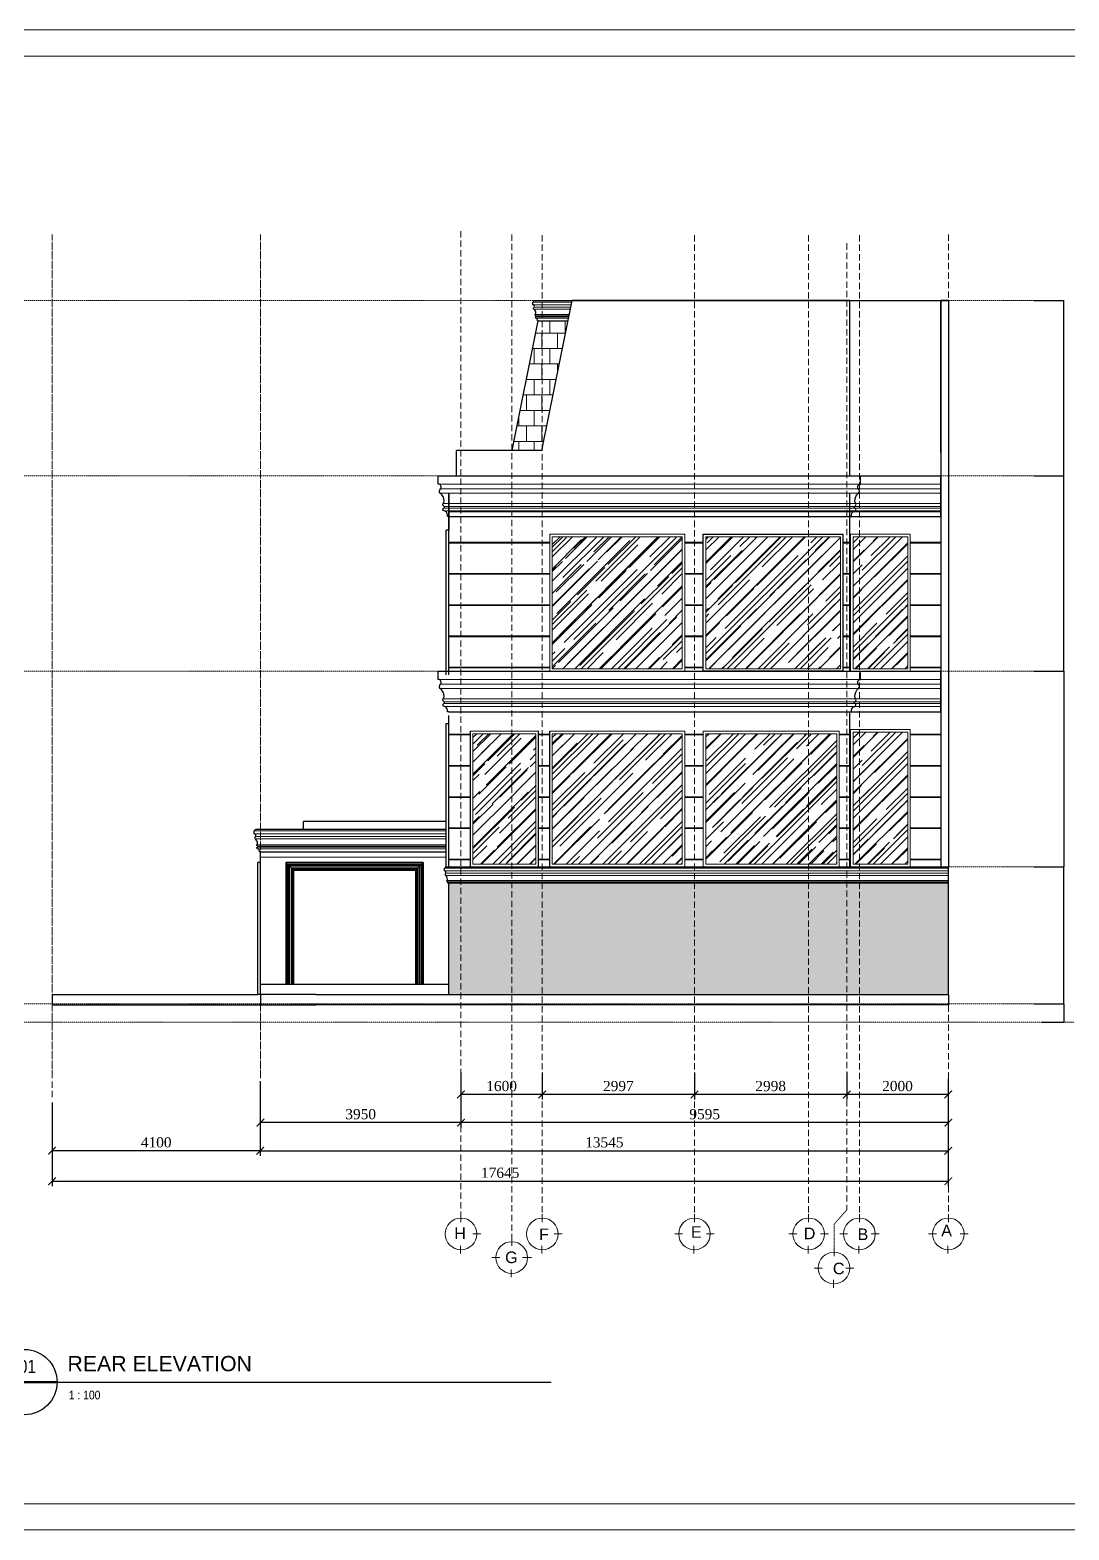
# Model space of a CAD drawing. Header units: millimetres. Extents: x -9564 to 494436, y -140371 to 4257.
# Drawn here: x 208266 to 228722, y -25289 to 4257 of the extents above; entities that cross this region are included whole.
import ezdxf
from ezdxf.enums import TextEntityAlignment as Align

# ---------------------------------------------------------------- set-up
doc = ezdxf.new("R2010")
doc.units = ezdxf.units.MM
doc.header["$MEASUREMENT"] = 0
for name, pattern in [('DASHED2', [0.375, 0.25, -0.125]), ('HIDDEN2', [0.1875, 0.125, -0.0625]), ('SLD-Solid', [0])]:
    doc.linetypes.add(name, pattern=pattern)
doc.layers.get('DEFPOINTS').update_dxf_attribs({"lineweight": 18})
for name, color, linetype, lineweight in [('09-Arsiran', 8, 'Continuous', 5), ('AS', 8, 'HIDDEN2', 5), ('DOOR OPENING', 4, 'SLD-Solid', 5), ('LEGEND', 1, 'DASHED2', 50), ('XR-KOP A3_MOZART$0$KOP-A1$0$A-GRSKOP', 1, 'Continuous', 5)]:
    doc.layers.add(name, color=color, linetype=linetype, lineweight=lineweight)
doc.layers.add('NOT', color=1, linetype='Continuous')
doc.styles.add('NOTEXT1', font='arial.ttf')
doc.styles.add('NOTEXT2', font='arial.ttf')
doc.styles.add('NOTEXT4', font='arial.ttf')
doc.styles.get("Standard").update_dxf_attribs({"font": 'arial.ttf'})
doc.styles.add('style2', font='times.ttf', dxfattribs={"height": 0.18})
doc.dimstyles.new('ISO-25', dxfattribs={"dimtxt": 0.18, "dimasz": 0.12, "dimexe": 0.1, "dimexo": 0.1, "dimgap": 0.0625, "dimtad": 1, "dimtoh": 1, "dimdec": 0, "dimlfac": 1000, "dimtxsty": 'style2', "dimblk": 'ARCHTICK', "dimcen": 0.15, "dimclrd": 1, "dimclre": 1, "dimclrt": 4, "dimadec": 0, "dimazin": 0, "dimtfac": 1, "dimtdec": 0, "dimtmove": 0, "dimatfit": 3, "dimldrblk": 'OBLIQUE', "dimfxl": 1, "dimarcsym": 0})
pattern_1 = [(45, (-183449.1, -206500.31), (215.5261, 574.73628), [3809.9993, -507.9999, 1269.9998, -254]), (45, (-183300.04, -206171.64), (-418.47986, 59.26968), [761.9999, -83.82, 1523.9997, -190.5]), (45, (-183511.97, -206257.85), (813.61105, 1054.28187), [2031.9996, -355.5999, 1015.9998, -253.99995])]

# ---------------------------------------------------------------- blocks, each defined once
blk = doc.blocks.new('hsdh')
at = {"layer": 'XR-KOP A3_MOZART$0$KOP-A1$0$A-GRSKOP', "color": 0, "linetype": 'Continuous', "lineweight": 5}
blk.add_lwpolyline([(145480, 82601), (107945, 82601), (107945, 56197), (145480, 56197)], close=True, dxfattribs=at)
at = {"layer": 'XR-KOP A3_MOZART$0$KOP-A1$0$A-GRSKOP', "color": 5, "linetype": 'Continuous', "lineweight": 5}
blk.add_lwpolyline([(145017, 82138), (108409, 82138), (108409, 56660), (145017, 56660)], close=True, dxfattribs=at)
blk = doc.blocks.new('NOT-28-ADI')
at = {"const_width": 50}
blk.add_lwpolyline([(-750, 0), (750, 0)], dxfattribs=at)
blk.add_circle((0, 0), 750)
at = {"layer": 'NOT'}
blk.add_line((750, 0), (12100, 0), dxfattribs=at)
at = {"color": 5, "style": 'NOTEXT4'}
for tag, p in [('JDL1', (988, 765)), ('JDL2', (988, 250))]:
    blk.add_attdef(tag, p, '', height=350, dxfattribs=at)
at = {"color": 5, "style": 'NOTEXT4', "width": 0.85}
blk.add_attdef('NO', text='', height=300, dxfattribs=at).set_placement((68, 360), align=Align.MIDDLE_CENTER)
at = {"style": 'NOTEXT1', "width": 0.85}
blk.add_attdef('REF.', text='', height=200, dxfattribs=at).set_placement((0, -190), align=Align.TOP_CENTER)
blk.add_attdef('SCALE', (1020, -398), '', height=200, dxfattribs=at)
blk.add_attdef('ROOM', text='', height=200, dxfattribs=at).set_placement((3715, -388), align=Align.RIGHT)
blk = doc.blocks.new('GSEGSE')
for p, q in [((403.45, 201.707), (403.45, 202.507)), ((393.765, 201.707), (403.45, 201.707))]:
    blk.add_line(p, q)
for points in [[(393.765, 201.707), (393.739, 201.707), (393.739, 201.736, 0.36498), (393.672, 201.815, -0.741922), (393.669, 201.871, 0.66528), (393.673, 201.904, -0.438756), (393.653, 201.961, 0.123299), (393.671, 202.008, 0.24485), (393.598, 202.165, -0.438632), (393.602, 202.25, 0.621787), (393.559, 202.344), (393.559, 202.507), (403.45, 202.507)], [(401.665, 201.707), (401.692, 201.707), (401.692, 201.736, -0.36498), (401.758, 201.815, 0.741922), (401.761, 201.871, -0.66528), (401.757, 201.904, 0.438756), (401.778, 201.961, -0.123299), (401.759, 202.008, -0.24485), (401.833, 202.165, 0.438632), (401.828, 202.25, -0.621787), (401.872, 202.344), (401.872, 202.507)]]:
    blk.add_lwpolyline(points, format="xyb")
at = {"layer": '09-Arsiran'}
for p, q in [((393.559, 202.344), (403.45, 202.344)), ((393.598, 202.165), (403.45, 202.165)), ((393.602, 202.25), (403.45, 202.25)), ((393.653, 201.961), (403.45, 201.961)), ((393.669, 201.871), (403.45, 201.871)), ((393.672, 201.815), (403.45, 201.815)), ((393.673, 201.904), (403.45, 201.904))]:
    blk.add_line(p, q, dxfattribs=at)
blk = doc.blocks.new('GSGHS')
for p, q in [((424.764, 195.087), (428.517, 195.087)), ((424.858, 194.637), (428.517, 194.637))]:
    blk.add_line(p, q)
blk.add_lwpolyline([(424.858, 194.637), (424.839, 194.637), (424.839, 194.653, 0.36498), (424.801, 194.698, -0.741922), (424.8, 194.729, 0.66528), (424.802, 194.748, -0.438756), (424.79, 194.78, 0.123299), (424.801, 194.806, 0.24485), (424.76, 194.894, -0.438632), (424.762, 194.942, 0.621787), (424.737, 194.995), (424.737, 195.052, 0.319918), (424.764, 195.087)], format="xyb")
at = {"layer": '09-Arsiran'}
for p, q in [((424.737, 195.052), (428.517, 195.052)), ((424.737, 194.995), (428.517, 194.995)), ((424.76, 194.894), (428.517, 194.894)), ((424.762, 194.942), (428.517, 194.942)), ((424.79, 194.78), (428.517, 194.78)), ((424.8, 194.729), (428.517, 194.729)), ((424.802, 194.748), (428.517, 194.748)), ((424.801, 194.698), (428.517, 194.698))]:
    blk.add_line(p, q, dxfattribs=at)
blk = doc.blocks.new('_ArchTick')
at = {"color": 0, "linetype": 'ByBlock', "const_width": 0.15}
blk.add_lwpolyline([(-0.5, -0.5), (0.5, 0.5)], dxfattribs=at)
blk = doc.blocks.new('*D89')
at = {"color": 1, "lineweight": -2, "transparency": 16777216}
for p, q in [((407.795, 190.29), (407.795, 189.76)), ((409.795, 190.171), (409.795, 189.76)), ((409.795, 189.86), (407.795, 189.86))]:
    blk.add_line(p, q, dxfattribs=at)
at = {"layer": 'DEFPOINTS', "color": 0, "transparency": 16777216}
for p in [(407.795, 190.39), (409.795, 190.271), (407.795, 189.86)]:
    blk.add_point(p, dxfattribs=at)
at = {"color": 1, "lineweight": -2, "transparency": 16777216, "xscale": 0.15, "yscale": 0.15, "zscale": 0.15, "rotation": 180}
blk.add_blockref('_ArchTick', (407.795, 189.86), dxfattribs=at)
at = {"color": 1, "lineweight": -2, "transparency": 16777216, "xscale": 0.15, "yscale": 0.15, "zscale": 0.15}
blk.add_blockref('_ArchTick', (409.795, 189.86), dxfattribs=at)
at = {"color": 4, "transparency": 16777216, "insert": (408.795, 190.025), "char_height": 0.2, "attachment_point": 5, "style": 'style2'}
blk.add_mtext('2000', dxfattribs=at)
blk = doc.blocks.new('_Oblique')
at = {"color": 0, "linetype": 'ByBlock', "lineweight": -2}
blk.add_line((-0.5, -0.5), (0.5, 0.5), dxfattribs=at)
blk = doc.blocks.new('*D90')
at = {"color": 1, "lineweight": -2, "transparency": 16777216}
for p, q in [((404.798, 190.29), (404.798, 189.76)), ((407.795, 190.29), (407.795, 189.76)), ((407.795, 189.86), (404.798, 189.86))]:
    blk.add_line(p, q, dxfattribs=at)
at = {"layer": 'DEFPOINTS', "color": 0, "transparency": 16777216}
for p in [(404.798, 190.39), (407.795, 190.39), (404.798, 189.86)]:
    blk.add_point(p, dxfattribs=at)
at = {"color": 1, "lineweight": -2, "transparency": 16777216, "xscale": 0.15, "yscale": 0.15, "zscale": 0.15, "rotation": 180}
blk.add_blockref('_ArchTick', (404.798, 189.86), dxfattribs=at)
at = {"color": 1, "lineweight": -2, "transparency": 16777216, "xscale": 0.15, "yscale": 0.15, "zscale": 0.15}
blk.add_blockref('_ArchTick', (407.795, 189.86), dxfattribs=at)
at = {"color": 4, "transparency": 16777216, "insert": (406.297, 190.025), "char_height": 0.2, "attachment_point": 5, "style": 'style2'}
blk.add_mtext('2998', dxfattribs=at)
blk = doc.blocks.new('*D91')
at = {"color": 1, "lineweight": -2, "transparency": 16777216}
for p, q in [((401.8, 190.29), (401.8, 189.76)), ((404.798, 190.29), (404.798, 189.76)), ((404.798, 189.86), (401.8, 189.86))]:
    blk.add_line(p, q, dxfattribs=at)
at = {"layer": 'DEFPOINTS', "color": 0, "transparency": 16777216}
for p in [(401.8, 190.39), (404.798, 190.39), (401.8, 189.86)]:
    blk.add_point(p, dxfattribs=at)
at = {"color": 1, "lineweight": -2, "transparency": 16777216, "xscale": 0.15, "yscale": 0.15, "zscale": 0.15, "rotation": 180}
blk.add_blockref('_ArchTick', (401.8, 189.86), dxfattribs=at)
at = {"color": 1, "lineweight": -2, "transparency": 16777216, "xscale": 0.15, "yscale": 0.15, "zscale": 0.15}
blk.add_blockref('_ArchTick', (404.798, 189.86), dxfattribs=at)
at = {"color": 4, "transparency": 16777216, "insert": (403.299, 190.025), "char_height": 0.2, "attachment_point": 5, "style": 'style2'}
blk.add_mtext('2997', dxfattribs=at)
blk = doc.blocks.new('*D92')
at = {"color": 1, "lineweight": -2, "transparency": 16777216}
for p, q in [((400.2, 190.29), (400.2, 189.76)), ((401.8, 190.29), (401.8, 189.76)), ((401.8, 189.86), (400.2, 189.86))]:
    blk.add_line(p, q, dxfattribs=at)
at = {"layer": 'DEFPOINTS', "color": 0, "transparency": 16777216}
for p in [(400.2, 190.39), (401.8, 190.39), (400.2, 189.86)]:
    blk.add_point(p, dxfattribs=at)
at = {"color": 1, "lineweight": -2, "transparency": 16777216, "xscale": 0.15, "yscale": 0.15, "zscale": 0.15, "rotation": 180}
blk.add_blockref('_ArchTick', (400.2, 189.86), dxfattribs=at)
at = {"color": 1, "lineweight": -2, "transparency": 16777216, "xscale": 0.15, "yscale": 0.15, "zscale": 0.15}
blk.add_blockref('_ArchTick', (401.8, 189.86), dxfattribs=at)
at = {"color": 4, "transparency": 16777216, "insert": (401, 190.025), "char_height": 0.2, "attachment_point": 5, "style": 'style2'}
blk.add_mtext('1600', dxfattribs=at)
blk = doc.blocks.new('*D93')
at = {"color": 1, "lineweight": -2, "transparency": 16777216}
for p, q in [((400.2, 189.76), (400.2, 189.206)), ((409.795, 189.76), (409.795, 189.206)), ((409.795, 189.306), (400.2, 189.306))]:
    blk.add_line(p, q, dxfattribs=at)
at = {"layer": 'DEFPOINTS', "color": 0, "transparency": 16777216}
for p in [(400.2, 189.86), (409.795, 189.86), (400.2, 189.306)]:
    blk.add_point(p, dxfattribs=at)
at = {"color": 1, "lineweight": -2, "transparency": 16777216, "xscale": 0.15, "yscale": 0.15, "zscale": 0.15, "rotation": 180}
blk.add_blockref('_ArchTick', (400.2, 189.306), dxfattribs=at)
at = {"color": 1, "lineweight": -2, "transparency": 16777216, "xscale": 0.15, "yscale": 0.15, "zscale": 0.15}
blk.add_blockref('_ArchTick', (409.795, 189.306), dxfattribs=at)
at = {"color": 4, "transparency": 16777216, "insert": (404.998, 189.471), "char_height": 0.2, "attachment_point": 5, "style": 'style2'}
blk.add_mtext('9595', dxfattribs=at)
blk = doc.blocks.new('*D94')
at = {"color": 1, "lineweight": -2, "transparency": 16777216}
for p, q in [((396.25, 189.206), (396.25, 188.652)), ((409.795, 189.206), (409.795, 188.652)), ((396.25, 188.752), (409.795, 188.752))]:
    blk.add_line(p, q, dxfattribs=at)
at = {"layer": 'DEFPOINTS', "color": 0, "transparency": 16777216}
for p in [(396.25, 189.306), (409.795, 189.306), (409.795, 188.752)]:
    blk.add_point(p, dxfattribs=at)
at = {"color": 1, "lineweight": -2, "transparency": 16777216, "xscale": 0.15, "yscale": 0.15, "zscale": 0.15, "rotation": 180}
blk.add_blockref('_ArchTick', (396.25, 188.752), dxfattribs=at)
at = {"color": 1, "lineweight": -2, "transparency": 16777216, "xscale": 0.15, "yscale": 0.15, "zscale": 0.15}
blk.add_blockref('_ArchTick', (409.795, 188.752), dxfattribs=at)
at = {"color": 4, "transparency": 16777216, "insert": (403.023, 188.916), "char_height": 0.2, "attachment_point": 5, "style": 'style2'}
blk.add_mtext('13545', dxfattribs=at)
blk = doc.blocks.new('*D95')
at = {"color": 1, "lineweight": -2, "transparency": 16777216}
for p, q in [((396.25, 190.119), (396.25, 189.206)), ((400.2, 190.119), (400.2, 189.206)), ((400.2, 189.306), (396.25, 189.306))]:
    blk.add_line(p, q, dxfattribs=at)
at = {"layer": 'DEFPOINTS', "color": 0, "transparency": 16777216}
for p in [(396.25, 190.219), (400.2, 190.219), (396.25, 189.306)]:
    blk.add_point(p, dxfattribs=at)
at = {"color": 1, "lineweight": -2, "transparency": 16777216, "xscale": 0.15, "yscale": 0.15, "zscale": 0.15, "rotation": 180}
blk.add_blockref('_ArchTick', (396.25, 189.306), dxfattribs=at)
at = {"color": 1, "lineweight": -2, "transparency": 16777216, "xscale": 0.15, "yscale": 0.15, "zscale": 0.15}
blk.add_blockref('_ArchTick', (400.2, 189.306), dxfattribs=at)
at = {"color": 4, "transparency": 16777216, "insert": (398.225, 189.471), "char_height": 0.2, "attachment_point": 5, "style": 'style2'}
blk.add_mtext('3950', dxfattribs=at)
blk = doc.blocks.new('*D96')
at = {"color": 1, "lineweight": -2, "transparency": 16777216}
for p, q in [((392.15, 189.705), (392.15, 188.652)), ((396.25, 189.705), (396.25, 188.652)), ((396.25, 188.752), (392.15, 188.752))]:
    blk.add_line(p, q, dxfattribs=at)
at = {"layer": 'DEFPOINTS', "color": 0, "transparency": 16777216}
for p in [(392.15, 189.805), (396.25, 189.805), (392.15, 188.752)]:
    blk.add_point(p, dxfattribs=at)
at = {"color": 1, "lineweight": -2, "transparency": 16777216, "xscale": 0.15, "yscale": 0.15, "zscale": 0.15, "rotation": 180}
blk.add_blockref('_ArchTick', (392.15, 188.752), dxfattribs=at)
at = {"color": 1, "lineweight": -2, "transparency": 16777216, "xscale": 0.15, "yscale": 0.15, "zscale": 0.15}
blk.add_blockref('_ArchTick', (396.25, 188.752), dxfattribs=at)
at = {"color": 4, "transparency": 16777216, "insert": (394.2, 188.916), "char_height": 0.2, "attachment_point": 5, "style": 'style2'}
blk.add_mtext('4100', dxfattribs=at)
blk = doc.blocks.new('*D97')
at = {"color": 1, "lineweight": -2, "transparency": 16777216}
for p, q in [((392.15, 188.652), (392.15, 188.052)), ((409.795, 188.652), (409.795, 188.052)), ((392.15, 188.152), (409.795, 188.152))]:
    blk.add_line(p, q, dxfattribs=at)
at = {"layer": 'DEFPOINTS', "color": 0, "transparency": 16777216}
for p in [(392.15, 188.752), (409.795, 188.752), (409.795, 188.152)]:
    blk.add_point(p, dxfattribs=at)
at = {"color": 1, "lineweight": -2, "transparency": 16777216, "xscale": 0.15, "yscale": 0.15, "zscale": 0.15, "rotation": 180}
blk.add_blockref('_ArchTick', (392.15, 188.152), dxfattribs=at)
at = {"color": 1, "lineweight": -2, "transparency": 16777216, "xscale": 0.15, "yscale": 0.15, "zscale": 0.15}
blk.add_blockref('_ArchTick', (409.795, 188.152), dxfattribs=at)
at = {"color": 4, "transparency": 16777216, "insert": (400.973, 188.317), "char_height": 0.2, "attachment_point": 5, "style": 'style2'}
blk.add_mtext('17645', dxfattribs=at)
blk = doc.blocks.new('*D716')
at = {"color": 1, "lineweight": -2, "transparency": 16777216}
for p, q in [((228036, -12224), (228623, -12224)), ((228623, -14924), (228623, -12224)), ((228036, -14924), (228623, -14924))]:
    blk.add_line(p, q, dxfattribs=at)
at = {"layer": 'DEFPOINTS', "color": 0, "transparency": 16777216}
for p in [(228036, -12224), (228623, -12224), (228036, -14924)]:
    blk.add_point(p, dxfattribs=at)
at = {"color": 1, "lineweight": -2, "transparency": 16777216, "xscale": 0.12, "yscale": 0.12, "zscale": 0.12}
for p, rotation in [((228623, -12224), 90), ((228623, -14924), 270)]:
    blk.add_blockref('_ArchTick', p, dxfattribs=dict(at, rotation=rotation))
at = {"color": 4, "transparency": 16777216, "insert": (228623, -13574), "char_height": 0.18, "attachment_point": 5, "rotation": 90, "style": 'style2'}
blk.add_mtext('2699999', dxfattribs=at)
blk = doc.blocks.new('*D717')
at = {"color": 1, "lineweight": -2, "transparency": 16777216}
for p, q in [((228036, -8374), (228623, -8374)), ((228623, -8374), (228623, -12224)), ((228036, -12224), (228623, -12224))]:
    blk.add_line(p, q, dxfattribs=at)
at = {"layer": 'DEFPOINTS', "color": 0, "transparency": 16777216}
for p in [(228036, -8374), (228036, -12224), (228623, -12224)]:
    blk.add_point(p, dxfattribs=at)
at = {"color": 1, "lineweight": -2, "transparency": 16777216, "xscale": 0.12, "yscale": 0.12, "zscale": 0.12}
for p, rotation in [((228623, -8374), 90), ((228623, -12224), 270)]:
    blk.add_blockref('_ArchTick', p, dxfattribs=dict(at, rotation=rotation))
at = {"color": 4, "transparency": 16777216, "insert": (228623, -10299), "char_height": 0.18, "attachment_point": 5, "rotation": 90, "style": 'style2'}
blk.add_mtext('3849999', dxfattribs=at)
blk = doc.blocks.new('*D718')
at = {"color": 1, "lineweight": -2, "transparency": 16777216}
for p, q in [((228036, -4524), (228623, -4524)), ((228623, -8374), (228623, -4524)), ((228036, -8374), (228623, -8374))]:
    blk.add_line(p, q, dxfattribs=at)
at = {"layer": 'DEFPOINTS', "color": 0, "transparency": 16777216}
for p in [(228036, -4524), (228623, -4524), (228036, -8374)]:
    blk.add_point(p, dxfattribs=at)
at = {"color": 1, "lineweight": -2, "transparency": 16777216, "xscale": 0.12, "yscale": 0.12, "zscale": 0.12}
for p, rotation in [((228623, -4524), 90), ((228623, -8374), 270)]:
    blk.add_blockref('_ArchTick', p, dxfattribs=dict(at, rotation=rotation))
at = {"color": 4, "transparency": 16777216, "insert": (228623, -6449), "char_height": 0.18, "attachment_point": 5, "rotation": 90, "style": 'style2'}
blk.add_mtext('3849999', dxfattribs=at)
blk = doc.blocks.new('*D719')
at = {"color": 1, "lineweight": -2, "transparency": 16777216}
for p, q in [((228036, -1074), (228623, -1074)), ((228623, -4524), (228623, -1074)), ((228036, -4524), (228623, -4524))]:
    blk.add_line(p, q, dxfattribs=at)
at = {"layer": 'DEFPOINTS', "color": 0, "transparency": 16777216}
for p in [(228036, -1074), (228623, -1074), (228036, -4524)]:
    blk.add_point(p, dxfattribs=at)
at = {"color": 1, "lineweight": -2, "transparency": 16777216, "xscale": 0.12, "yscale": 0.12, "zscale": 0.12}
for p, rotation in [((228623, -1074), 90), ((228623, -4524), 270)]:
    blk.add_blockref('_ArchTick', p, dxfattribs=dict(at, rotation=rotation))
at = {"color": 4, "transparency": 16777216, "insert": (228623, -2799), "char_height": 0.18, "attachment_point": 5, "rotation": 90, "style": 'style2'}
blk.add_mtext('3449999', dxfattribs=at)
blk = doc.blocks.new('*D876')
at = {"color": 1, "lineweight": -2, "transparency": 16777216}
for p, q in [((228197, -14924), (228623, -14924)), ((228623, -14924), (228623, -15284)), ((228189, -15284), (228623, -15284))]:
    blk.add_line(p, q, dxfattribs=at)
at = {"layer": 'DEFPOINTS', "color": 0, "transparency": 16777216}
for p in [(228197, -14924), (228189, -15284, 0), (228623, -15284)]:
    blk.add_point(p, dxfattribs=at)
at = {"color": 1, "lineweight": -2, "transparency": 16777216, "xscale": 0.12, "yscale": 0.12, "zscale": 0.12}
for p, rotation in [((228623, -14924), 90), ((228623, -15284), 270)]:
    blk.add_blockref('_ArchTick', p, dxfattribs=dict(at, rotation=rotation))
at = {"color": 4, "transparency": 16777216, "insert": (228623, -15104), "char_height": 0.18, "attachment_point": 5, "rotation": 90, "style": 'style2'}
blk.add_mtext('360000', dxfattribs=at)
blk = doc.blocks.new('GSEGD')
at = {"layer": 'AS'}
for p, q in [((400.2004, 206.8654), (400.2004, 187.4259)), ((392.1504, 190.219), (392.1504, 206.8018)), ((392.1504, 189.8053), (392.1504, 206.8018)), ((396.2504, 190.219), (396.2504, 206.8018)), ((396.2504, 189.8053), (396.2504, 206.8018)), ((401.2004, 206.8018), (401.2004, 186.9593)), ((401.8004, 206.7873), (401.8004, 187.4259)), ((404.7979, 206.7873), (404.7979, 187.4259)), ((407.0454, 206.7873), (407.0454, 187.4259)), ((407.7954, 206.625), (407.7954, 187.5882)), ((408.0454, 206.7873), (408.0454, 187.4259)), ((409.7954, 206.8018), (409.7954, 187.4259))]:
    blk.add_line(p, q, dxfattribs=at)
for base, p1, p2, picture, middle in [((400.2004, 189.8603), (401.8004, 190.39), (400.2004, 190.39), '*D92', (401.0004, 190.0246)), ((401.8004313321, 189.8603336957), (404.7979313321, 190.3899518495), (401.8004313321, 190.3899518495), '*D91', (403.2991813321, 190.0248524412)), ((404.797931, 189.860334), (407.795433, 190.389952), (404.797931, 190.389952), '*D90', (406.296682, 190.024852)), ((407.7954, 189.8603), (409.7954, 190.271), (407.7954, 190.39), '*D89', (408.7954, 190.0246)), ((396.2504, 189.306), (400.2004, 190.219), (396.2504, 190.219), '*D95', (398.2254, 189.4705)), ((392.1504, 188.752), (396.2504, 189.8053), (392.1504, 189.8053), '*D96', (394.2004, 188.9163)), ((400.2004, 189.306), (409.7954, 189.8603), (400.2004, 189.8603), '*D93', (404.9979, 189.4705)), ((409.7954, 188.752), (396.2504, 189.306), (409.7954, 189.306), '*D94', (403.0229, 188.9163)), ((409.7954, 188.152), (392.1504, 188.752), (409.7954, 188.752), '*D97', (400.9729, 188.3165))]:
    dim = blk.add_linear_dim(base=base, p1=p1, p2=p2, angle=180, dimstyle='ISO-25')
    dim.commit()
    dim.dimension.update_dxf_attribs({"geometry": picture, "text_midpoint": middle})

msp = doc.modelspace()

# ---------------------------------------------------------------- hatches: boundary and pattern name
at = {"layer": '09-Arsiran'}
h = msp.add_hatch(dxfattribs=at)
h.set_pattern_fill('AR-B88', color=256, scale=1.5, angle=0.001)
h.set_pattern_definition([(0.001, (-202581, -167835.48), (-0.00532, 304.79994), []), (90.001, (-202581, -167835.48), (-152.40529, 304.797283), [304.79994, -304.79994])])
h.paths.add_polyline_path([(217761.1608, -4023.6737), (218344.1307, -4023.6737), (218350.1298, -3993.9743), (218859.2452, -1473.5402), (218271.1875, -1473.5402)])
h = msp.add_hatch(dxfattribs=at)
h.set_pattern_fill('AR-RROOF', color=256, scale=9.999998, angle=45)
h.set_pattern_definition(pattern_1)
h.paths.add_polyline_path([(221571.2758, -8323.5389), (224221.2772, -8323.5389), (224221.2772, -5723.7776), (221571.2758, -5723.7776)])
h.paths.add_polyline_path([(218548.7764, -5723.7776), (218548.7764, -8323.5389), (221106.2763, -8323.5389), (221106.2763, -5723.7776)])
h = msp.add_hatch(dxfattribs=at)
h.set_pattern_fill('AR-RROOF', color=256, scale=9.999998, angle=45)
h.set_pattern_definition(pattern_1)
h.paths.add_polyline_path([(225546.2465, -5723.7776), (224471.2449, -5723.7776), (224471.2449, -8323.5389), (225546.2465, -8323.5389)])
h = msp.add_hatch(dxfattribs=at)
h.set_pattern_fill('AR-RROOF', color=256, scale=9.999998, angle=45)
h.set_pattern_definition([(45, (-183449.17, -206570.31), (215.5261, 574.73628), [3809.9993, -507.9999, 1269.9998, -254]), (45, (-183300.1, -206241.64), (-418.47986, 59.26968), [761.9999, -83.82, 1523.9997, -190.5]), (45, (-183512.03, -206327.85), (813.61105, 1054.28187), [2031.9996, -355.5999, 1015.9998, -253.99995])])
h.paths.add_polyline_path([(221571.1851, -9603.755), (221571.1851, -12173.5382), (224148.6846, -12173.5382), (224148.6846, -9603.755)])
h.paths.add_polyline_path([(221106.1852, -9603.755), (218548.6857, -9603.755), (218548.6857, -12173.5382), (221106.1852, -12173.5382)])
h.paths.add_polyline_path([(218226.1858, -9603.755), (216986.186, -9603.755), (216986.186, -12173.5382), (218226.1858, -12173.5382)])
h = msp.add_hatch(dxfattribs=at)
h.set_pattern_fill('AR-RROOF', color=256, scale=9.999998, angle=45)
h.set_pattern_definition([(45, (-183449.17, -210350.3), (215.5261, 574.73628), [3809.9993, -507.9999, 1269.9998, -254]), (45, (-183300.1, -210021.64), (-418.47986, 59.26968), [761.9999, -83.82, 1523.9997, -190.5]), (45, (-183512.03, -210107.85), (813.61105, 1054.28187), [2031.9996, -355.5999, 1015.9998, -253.99995])])
h.paths.add_polyline_path([(225546.1861, -9573.7768), (224471.1846, -9573.7768), (224471.1846, -12173.5382), (225546.1861, -12173.5382)])
h = msp.add_hatch(dxfattribs=at)
h.set_pattern_fill('DOTS', color=256, scale=29.999994, angle=45)
h.set_pattern_definition([(45, (-183449.17, -206570.313), (-16.837977, 50.513931), [0, -47.624991])])
h.paths.add_polyline_path([(226346.186, -14743.5377), (226346.186, -12541.1582), (216511.1884, -12541.1582), (216511.1887, -14743.5377), (216661.1879, -14743.5377)])

# ---------------------------------------------------------------- linework, layer by layer
for p, q in [((218194.5663, -1073.5403), (226346.186, -1073.5403)), ((218350.1298, -3993.9743), (218940.0433, -1073.5403)), ((224256.126, -1073.5403), (218940.0433, -1073.5403)), ((224406.1864, -1073.5403), (224256.126, -1073.5403)), ((224406.1864, -4523.5396, 0), (224406.1864, -1073.5403)), ((224406.1864, -1073.5403), (226196.1257, -1073.5403)), ((226196.1257, -1073.5403), (226196.1557, -1073.5403)), ((226196.1557, -4063.5397, 0), (226196.1557, -1073.5403)), ((226346.186, -1073.5403), (226196.1557, -1073.5403)), ((226196.1861, -1073.5403), (226196.1861, -12223.5382, 0)), ((226346.186, -1073.5403), (226346.186, -12223.5382, 0)), ((217761.1608, -4023.6737), (218271.1875, -1473.5402)), ((218225.9685, -1368.3528), (218227.4238, -1369.9395)), ((218271.1875, -1473.5402), (218859.2452, -1473.5402)), ((216661.1878, -4523.5396, 0), (216661.1878, -4023.6737)), ((217761.1608, -4023.6737), (216661.1878, -4023.6737)), ((218344.1307, -4023.6737), (217761.1608, -4023.6737)), ((218350.1298, -3993.9743), (218344.1307, -4023.6737)), ((216511.1878, -8443.5389, 0), (216511.1892, -4863.5396, 0)), ((216511.1879, -4863.5396, 0), (216511.1879, -5593.4213, 0)), ((224406.1864, -8373.5389, 0), (224406.1864, -4863.5396, 0)), ((216511.1879, -5593.4213, 0), (216460.5504, -5593.4213, 0)), ((216460.5514, -5593.6576, 0), (216460.5504, -5593.4213, 0)), ((216460.5504, -8443.5389, 0), (216460.5514, -5593.6576, 0)), ((226346.186, -5743.7776, 0), (226346.186, -12223.5382, 0)), ((216460.5504, -11333.5377, 0), (216460.5504, -9403.6587, 0)), ((216460.5504, -9403.6587, 0), (216511.1879, -9403.6587, 0)), ((216511.1883, -12223.5382, 0), (216511.1879, -9243.5388, 0)), ((224406.1864, -12223.5382, 0), (224406.1864, -9173.5388, 0)), ((216936.186, -12223.5382, 0), (216936.186, -9553.755, 0)), ((218276.1857, -12223.5382, 0), (218276.1857, -9553.755, 0)), ((218498.6857, -12223.5382, 0), (218498.6857, -9553.755, 0)), ((213651.1865, -11483.5369, 0), (213651.1865, -11333.5372, 0)), ((216460.5504, -11333.5377, 0), (213651.1865, -11333.5372, 0)), ((216460.5504, -12223.5382, 0), (216460.5504, -11333.5377, 0)), ((212801.1868, -12143.5382, 0), (212801.1886, -11933.5381, 0)), ((216460.5504, -12042.9955, 0), (212801.1877, -12038.5382, 0)), ((216511.1879, -12223.5382, 0), (216511.1879, -11999.5014, 0)), ((212750.5493, -14743.5377, 0), (212750.5493, -12143.5382, 0)), ((212801.1868, -12143.5382, 0), (212750.5493, -12143.5382, 0)), ((212801.1868, -14543.5378, 0), (212801.1868, -12143.5382, 0)), ((213306.1281, -12143.1858, 0), (213306.128, -12492.0008, 0)), ((216006.2475, -12143.5401, 0), (213306.1281, -12143.1858, 0)), ((213306.1281, -12143.1858, 0), (213456.2462, -12293.3039, 0)), ((213456.2462, -12293.3039, 0), (213456.2461, -14543.5378, 0)), ((215856.3658, -12293.6582, 0), (213456.2462, -12293.3039, 0)), ((215856.1294, -12293.6582, 0), (215856.1293, -14543.5378, 0)), ((216006.2475, -12143.5401, 0), (215856.1294, -12293.6582, 0)), ((215983.8692, -12165.9184, 0), (215983.8691, -14543.5378, 0)), ((216006.2475, -12143.5401, 0), (216006.2475, -12492.3551, 0)), ((216427.7404, -12304.7882, 0), (216427.7404, -12254.7882, 0)), ((216451.5529, -12223.5382, 0), (226346.186, -12223.5382, 0)), ((224406.1864, -12223.5382, 0), (226346.186, -12223.5382, 0)), ((226346.186, -14743.5377, 0), (226346.186, -12223.5382, 0)), ((213306.128, -12492.0008, 0), (213306.128, -12507.0008, 0)), ((213306.128, -12507.0008, 0), (213306.128, -14543.5378, 0)), ((216006.2475, -12492.3551, 0), (216006.2475, -12507.3551, 0)), ((216006.2475, -12507.3551, 0), (216006.2475, -14543.5378, 0)), ((216484.9454, -12525.005, 0), (216484.9454, -12541.1582, 0)), ((216484.9454, -12541.1582, 0), (226346.186, -12541.1582, 0)), ((216511.1887, -14743.5377, 0), (216511.1884, -12541.1582, 0)), ((208701.1875, -14743.5377, 0), (208701.1875, -14943.5377, 0)), ((208701.1875, -14743.5377, 0), (212750.5493, -14743.5377, 0)), ((212801.1868, -14743.5377, 0), (212750.5493, -14743.5377, 0)), ((212801.1868, -14743.5377, 0), (212801.1868, -14543.5378, 0)), ((216461.1879, -14543.5378, 0), (212801.1868, -14543.5378, 0)), ((212801.1868, -14743.5377, 0), (212801.1868, -14943.5377, 0)), ((213891.1884, -14743.5377, 0), (212801.1868, -14743.5377, 0)), ((213891.1884, -14743.5377, 0), (216461.1879, -14743.5377, 0)), ((216511.1879, -14543.5378, 0), (216461.1879, -14543.5378, 0)), ((216461.1879, -14743.5377, 0), (216511.1879, -14743.5377, 0)), ((216511.1879, -14743.5377, 0), (216511.1879, -14543.5378, 0)), ((216511.1879, -14743.5377, 0), (216661.1879, -14743.5377, 0)), ((216661.1879, -14743.5377, 0), (226346.186, -14743.5377, 0)), ((226346.186, -14743.5377, 0), (226346.1861, -14943.5377, 0)), ((208701.1875, -14943.5377, 0), (212801.1868, -14943.5377, 0)), ((212801.1868, -14943.5377, 0), (213891.1884, -14943.5377, 0)), ((226346.1861, -14943.5377, 0), (213891.1884, -14943.5377, 0)), ((222719.7643, -14943.5377, 0), (216719.7654, -14943.5377, 0))]:
    msp.add_line(p, q)
msp.add_lwpolyline([(218271.1875, -1473.5402), (218258.0663, -1473.5402), (218258.0663, -1458.9358, 0.3649802613), (218224.7855, -1419.4166, -0.7419223053), (218223.4599, -1391.4978, 0.6652802154), (218225.205, -1375.0071, -0.4387564717), (218214.9926, -1346.2059, 0.1232988423), (218224.4599, -1322.7992, 0.2448504759), (218187.5943, -1244.5366, -0.4386320969), (218189.961, -1201.8674, 0.6217871936), (218168.0001, -1154.7903), (218168.0001, -1104.7903, 0.3199175428), (218191.8126, -1073.5403)], format="xyb")
msp.add_lwpolyline([(221521.2758, -5673.7776), (224271.2772, -5673.7776), (224271.2772, -8373.5389), (221521.2758, -8373.5389)], close=True)
at = {"elevation": 0}
msp.add_lwpolyline([(213456.2462, -12293.3039), (215856.1293, -12293.3039), (215856.1293, -14543.5378), (213456.2462, -14543.5378)], close=True, dxfattribs=at)
for centre, radius, start, end in [((216417.7257, -12222.4594, 0), 33.8444, 287.2118275, 358.17337117), ((216427.1108, -12333.7428, 0), 28.9614, 321.26289206, 88.75417093), ((216468.1585, -12374.2893, 0), 29.0431, 129.45769862, 224.19289314), ((216390.6496, -12469.05, 0), 93.6256, 357.70631737, 52.73919107), ((216493.0907, -12505.9057, 0), 20.7637, 152.1439737, 246.90307239), ((216432.7288, -12465.5966, 0), 51.9726, 323.92029047, 352.0363973)]:
    msp.add_arc(centre, radius, start, end)
at = {"layer": '09-Arsiran'}
for p, q in [((218168.0001, -1104.7903), (218933.7309, -1104.7903)), ((218168.0001, -1154.7903), (218923.6312, -1154.7903)), ((218187.5943, -1244.5366), (218905.5028, -1244.5366)), ((218189.961, -1201.8674), (218914.1218, -1201.8674)), ((218214.9926, -1346.2059), (218884.9661, -1346.2059)), ((218223.4599, -1391.4978), (218875.8174, -1391.4978)), ((218224.7855, -1419.4166), (218870.178, -1419.4166)), ((218225.205, -1375.0071), (218879.1484, -1375.0071)), ((216511.1891, -5219.5045, 0), (226196.1861, -5219.5045, 0)), ((216511.1891, -5234.5045, 0), (226196.1861, -5234.5045, 0)), ((216511.1888, -5849.5044, 0), (218498.7161, -5849.5044, 0)), ((216511.1889, -5834.5044, 0), (218498.7161, -5834.5044, 0)), ((221156.216, -5834.5044, 0), (221521.2155, -5834.5044, 0)), ((221156.216, -5849.5044, 0), (221521.2155, -5849.5044, 0)), ((224271.2169, -5834.5044, 0), (224421.1846, -5834.5044, 0)), ((224271.2169, -5849.5044, 0), (224421.1846, -5849.5044, 0)), ((225596.1861, -5834.5044, 0), (226196.1861, -5834.5044, 0)), ((225596.1861, -5849.5044, 0), (226196.1861, -5849.5044, 0)), ((216511.1886, -6449.5043, 0), (218498.7161, -6449.5043, 0)), ((216511.1886, -6464.5043, 0), (218498.7161, -6464.5043, 0)), ((221156.216, -6449.5043, 0), (221521.2155, -6449.5043, 0)), ((221156.216, -6464.5043, 0), (221521.2155, -6464.5043, 0)), ((224271.2169, -6449.5043, 0), (224421.1846, -6449.5043, 0)), ((224271.2169, -6464.5043, 0), (224421.1846, -6464.5043, 0)), ((225596.1861, -6449.5043, 0), (226196.1861, -6449.5043, 0)), ((225596.1861, -6464.5043, 0), (226196.1861, -6464.5043, 0)), ((216511.1884, -7064.5042, 0), (218498.7161, -7064.5042, 0)), ((216511.1884, -7079.5042, 0), (218498.7161, -7079.5042, 0)), ((221156.216, -7064.5042, 0), (221521.2155, -7064.5042, 0)), ((221156.216, -7079.5042, 0), (221521.2155, -7079.5042, 0)), ((224271.2169, -7064.5042, 0), (224421.1846, -7064.5042, 0)), ((224271.2169, -7079.5042, 0), (224421.1846, -7079.5042, 0)), ((225596.1861, -7064.5042, 0), (226196.1861, -7064.5042, 0)), ((225596.1861, -7079.5042, 0), (226196.1861, -7079.5042, 0)), ((216511.1881, -7679.5041, 0), (218498.7161, -7679.5041, 0)), ((221156.216, -7679.5041, 0), (221521.2155, -7679.5041, 0)), ((224271.2169, -7679.5041, 0), (224421.1846, -7679.5041, 0)), ((225596.1861, -7679.5041, 0), (226196.1861, -7679.5041, 0)), ((216511.1881, -7694.5041, 0), (218498.7161, -7694.5041, 0)), ((221156.216, -7694.5041, 0), (221521.2155, -7694.5041, 0)), ((224271.2169, -7694.5041, 0), (224421.1846, -7694.5041, 0)), ((225596.1861, -7694.5041, 0), (226196.1861, -7694.5041, 0)), ((218498.7161, -8293.5408, 0), (216511.1879, -8293.5408, 0)), ((216511.1879, -8294.504, 0), (218498.7161, -8294.504, 0)), ((216511.1879, -8309.504, 0), (218498.7161, -8309.504, 0)), ((221521.2155, -8293.5408, 0), (221156.216, -8293.5408, 0)), ((221156.216, -8294.504, 0), (221521.2155, -8294.504, 0)), ((221156.216, -8309.504, 0), (221521.2155, -8309.504, 0)), ((224421.1846, -8293.5408, 0), (224271.2169, -8293.5408, 0)), ((224271.2169, -8294.504, 0), (224421.1846, -8294.504, 0)), ((224271.2169, -8309.504, 0), (224421.1846, -8309.504, 0)), ((226196.1861, -8293.5408, 0), (225596.1861, -8293.5408, 0)), ((225596.1861, -8294.504, 0), (226196.1861, -8294.504, 0)), ((225596.1861, -8309.504, 0), (226196.1861, -8309.504, 0)), ((216511.1879, -9614.5037, 0), (216936.186, -9614.5037, 0)), ((216511.1879, -9629.5037, 0), (216936.186, -9629.5037, 0)), ((218276.1857, -9614.5037, 0), (218498.6857, -9614.5037, 0)), ((218276.1857, -9629.5037, 0), (218498.6857, -9629.5037, 0)), ((221156.1852, -9614.5037, 0), (221521.1851, -9614.5037, 0)), ((221156.1852, -9629.5037, 0), (221521.1851, -9629.5037, 0)), ((224198.6846, -9614.5037, 0), (224421.1846, -9614.5037, 0)), ((224198.6846, -9629.5037, 0), (224421.1846, -9629.5037, 0)), ((225596.1861, -9614.5037, 0), (226196.1861, -9614.5037, 0)), ((225596.1861, -9629.5037, 0), (226196.1861, -9629.5037, 0)), ((216511.188, -10229.5036, 0), (216936.186, -10229.5036, 0)), ((216511.188, -10244.5036, 0), (216936.186, -10244.5036, 0)), ((218276.1857, -10229.5036, 0), (218498.6857, -10229.5036, 0)), ((218276.1857, -10244.5036, 0), (218498.6857, -10244.5036, 0)), ((221156.1852, -10229.5036, 0), (221521.1851, -10229.5036, 0)), ((221156.1852, -10244.5036, 0), (221521.1851, -10244.5036, 0)), ((224198.6846, -10229.5036, 0), (224421.1846, -10229.5036, 0)), ((224198.6846, -10244.5036, 0), (224421.1846, -10244.5036, 0)), ((225596.1861, -10229.5036, 0), (226196.1861, -10229.5036, 0)), ((225596.1861, -10244.5036, 0), (226196.1861, -10244.5036, 0)), ((216511.1881, -10844.5035, 0), (216936.186, -10844.5035, 0)), ((216511.1881, -10859.5035, 0), (216936.186, -10859.5035, 0)), ((218276.1857, -10844.5035, 0), (218498.6857, -10844.5035, 0)), ((218276.1857, -10859.5035, 0), (218498.6857, -10859.5035, 0)), ((221156.1852, -10844.5035, 0), (221521.1851, -10844.5035, 0)), ((221156.1852, -10859.5035, 0), (221521.1851, -10859.5035, 0)), ((224198.6846, -10844.5035, 0), (224421.1846, -10844.5035, 0)), ((224198.6846, -10859.5035, 0), (224421.1846, -10859.5035, 0)), ((225596.1861, -10844.5035, 0), (226196.1861, -10844.5035, 0)), ((225596.1861, -10859.5035, 0), (226196.1861, -10859.5035, 0)), ((216511.1882, -11459.5034, 0), (216936.186, -11459.5034, 0)), ((216511.1882, -11474.5034, 0), (216936.186, -11474.5034, 0)), ((218276.1857, -11459.5034, 0), (218498.6857, -11459.5034, 0)), ((218276.1857, -11474.5034, 0), (218498.6857, -11474.5034, 0)), ((221156.1852, -11459.5034, 0), (221521.1851, -11459.5034, 0)), ((221156.1852, -11474.5034, 0), (221521.1851, -11474.5034, 0)), ((224198.6846, -11459.5034, 0), (224421.1846, -11459.5034, 0)), ((224198.6846, -11474.5034, 0), (224421.1846, -11474.5034, 0)), ((225596.1861, -11459.5034, 0), (226196.1861, -11459.5034, 0)), ((225596.1861, -11474.5034, 0), (226196.1861, -11474.5034, 0)), ((216936.186, -12073.5401, 0), (216511.1883, -12073.5401, 0)), ((216511.1883, -12074.5033, 0), (216936.186, -12074.5033, 0)), ((216511.1883, -12089.5033, 0), (216936.186, -12089.5033, 0)), ((218498.6857, -12073.5401, 0), (218276.1857, -12073.5401, 0)), ((218276.1857, -12074.5033, 0), (218498.6857, -12074.5033, 0)), ((218276.1857, -12089.5033, 0), (218498.6857, -12089.5033, 0)), ((221521.1851, -12073.5401, 0), (221156.1852, -12073.5401, 0)), ((221156.1852, -12074.5033, 0), (221521.1851, -12074.5033, 0)), ((221156.1852, -12089.5033, 0), (221521.1851, -12089.5033, 0)), ((224421.1846, -12073.5401, 0), (224198.6846, -12073.5401, 0)), ((224198.6846, -12074.5033, 0), (224421.1846, -12074.5033, 0)), ((224198.6846, -12089.5033, 0), (224421.1846, -12089.5033, 0)), ((226196.1861, -12073.5401, 0), (225596.1861, -12073.5401, 0)), ((225596.1861, -12074.5033, 0), (226196.1861, -12074.5033, 0)), ((225596.1861, -12089.5033, 0), (226196.1861, -12089.5033, 0)), ((213328.5064, -12165.5641, 0), (213328.5063, -14543.5378, 0)), ((215983.8692, -12165.9184, 0), (213328.5064, -12165.5641, 0)), ((213340.798, -12177.8557, 0), (213340.798, -14543.5378, 0)), ((215971.5775, -12178.2101, 0), (213340.798, -12177.8557, 0)), ((213348.0428, -12185.1005, 0), (213348.0428, -14543.5378, 0)), ((215964.3327, -12185.4549, 0), (213348.0428, -12185.1005, 0)), ((213369.3981, -12206.4558, 0), (213369.3981, -14543.5378, 0)), ((215942.9774, -12206.8102, 0), (213369.3981, -12206.4558, 0)), ((213378.0837, -12215.1414, 0), (213378.0836, -14543.5378, 0)), ((215934.2919, -12215.4957, 0), (213378.0837, -12215.1414, 0)), ((213406.2354, -12243.2931, 0), (213406.2453, -14543.5378, 0)), ((215906.2978, -12243.6475, 0), (213406.2354, -12243.2931, 0)), ((213422.3567, -14543.5378, 0), (213422.3568, -12259.4145, 0)), ((213422.3568, -12259.4145, 0), (215890.2018, -12259.7688, 0)), ((213430.8262, -12267.8839, 0), (213430.8261, -14543.5378, 0)), ((215881.748, -12268.2382, 0), (213430.8262, -12267.8839, 0)), ((213435.5924, -12272.6501, 0), (213435.5924, -14543.5378, 0)), ((215876.987, -12273.0045, 0), (213435.5924, -12272.6501, 0)), ((213445.9664, -12283.0241, 0), (213445.9291, -14543.5378, 0)), ((215866.6293, -12283.3785, 0), (213445.9664, -12283.0241, 0)), ((213445.9664, -12283.0241, 0), (213445.9664, -14543.5378, 0)), ((215866.4091, -12283.3785, 0), (215866.4091, -14543.5378, 0)), ((215866.4091, -12283.3785, 0), (215866.4463, -14543.5378, 0)), ((215876.7831, -12273.0045, 0), (215876.7831, -14543.5378, 0)), ((215881.5494, -12268.2382, 0), (215881.5493, -14543.5378, 0)), ((215890.0187, -14543.5378, 0), (215890.0188, -12259.7688, 0)), ((215906.1401, -12243.6475, 0), (215906.1302, -14543.5378, 0)), ((215934.2919, -12215.4957, 0), (215934.2918, -14543.5378, 0)), ((215942.9774, -12206.8102, 0), (215942.9774, -14543.5378, 0)), ((215964.3327, -12185.4549, 0), (215964.3327, -14543.5378, 0)), ((215971.5775, -12178.2101, 0), (215971.5775, -14543.5378, 0)), ((216427.7404, -12254.7882, 0), (226346.186, -12254.7882, 0)), ((216427.7404, -12304.7882, 0), (226346.186, -12304.7882, 0)), ((216447.3347, -12394.5345, 0), (226346.186, -12394.5345, 0)), ((216449.7014, -12351.8653, 0), (226346.186, -12351.8653, 0)), ((216474.733, -12496.2038, 0), (226346.186, -12496.2038, 0)), ((216484.9454, -12525.005, 0), (226346.186, -12525.005, 0)), ((216751.186, -19066.5571, 0), (216751.186, -19222.2855, 0)), ((218351.1859, -19066.5571, 0), (218351.1859, -19222.2855, 0)), ((221348.6853, -19066.5571, 0), (221348.6853, -19222.2855, 0)), ((223596.1865, -19066.5571, 0), (223596.1865, -19222.2855, 0)), ((224596.1864, -19066.5571, 0), (224596.1864, -19222.2855, 0)), ((226346.186, -19066.5571, 0), (226346.186, -19222.2855, 0)), ((217140.5069, -19455.878, 0), (216984.7786, -19455.878, 0)), ((218740.5068, -19455.878, 0), (218584.7784, -19455.878, 0)), ((221115.0928, -19455.878, 0), (220959.3644, -19455.878, 0)), ((221738.0062, -19455.878, 0), (221582.2779, -19455.878, 0)), ((223362.594, -19455.878, 0), (223206.8656, -19455.878, 0)), ((223985.5075, -19455.878, 0), (223829.7791, -19455.878, 0)), ((224362.5938, -19455.878, 0), (224206.8654, -19455.878, 0)), ((224985.5073, -19455.878, 0), (224829.7789, -19455.878, 0)), ((226112.5935, -19455.878, 0), (225956.8651, -19455.878, 0)), ((226735.5069, -19455.878, 0), (226579.7786, -19455.878, 0)), ((216740.0685, -19689.2721, 0), (216740.0685, -19845.0005, 0)), ((217751.186, -19533.1496, 0), (217751.186, -19688.8779, 0)), ((218340.0684, -19689.2721, 0), (218340.0684, -19845.0005, 0)), ((221337.5678, -19689.2721, 0), (221337.5678, -19845.0005, 0)), ((223585.069, -19689.2721, 0), (223585.069, -19845.0005, 0)), ((224096.1865, -19740.8275, 0), (224096.1865, -19896.5559, 0)), ((224585.0689, -19689.2721, 0), (224585.0689, -19845.0005, 0)), ((226335.0685, -19689.2721, 0), (226335.0685, -19845.0005, 0)), ((217517.5934, -19922.4705, 0), (217361.8651, -19922.4705, 0)), ((218117.5933, -19922.4705, 0), (217961.865, -19922.4705, 0)), ((218140.5069, -19922.4705, 0), (217984.7785, -19922.4705, 0)), ((217740.0685, -20155.8645, 0), (217740.0685, -20311.5929, 0)), ((223862.5939, -20130.1484, 0), (223706.8655, -20130.1484, 0)), ((224085.0689, -20363.5425, 0), (224085.0689, -20519.2709, 0)), ((224485.5074, -20130.1484, 0), (224329.779, -20130.1484, 0))]:
    msp.add_line(p, q, dxfattribs=at)
for centre in [(216751.186, -19455.878, 0), (218351.1859, -19455.878, 0), (221348.6853, -19455.878, 0), (223596.1865, -19455.878, 0), (224596.1864, -19455.878, 0), (226346.186, -19455.878, 0), (217751.186, -19922.4705, 0), (224096.1865, -20130.1484, 0)]:
    msp.add_circle(centre, 311.4567, dxfattribs=at)
at = {"layer": 'AS'}
for p, q in [((228035.8417, -1073.5403), (207887.7637, -1073.5403)), ((228035.8417, -4523.5396, 0), (207887.7637, -4523.5396, 0)), ((228035.8417, -8373.5389, 0), (207887.7637, -8373.5389, 0)), ((228035.8417, -12223.5382), (225927.6978, -12223.5382, 0)), ((228035.8417, -14923.5377, 0), (207887.7637, -14923.5377, 0)), ((228819.9828, -15283.5376, 0), (206778.3005, -15283.5376, 0)), ((224346.1864, -18982.1598, 0), (224096.1865, -19268.2744, 0)), ((224096.1865, -19740.8275, 0), (224096.1865, -19268.2744, 0))]:
    msp.add_line(p, q, dxfattribs=at)
at = {"layer": 'DOOR OPENING', "linetype": 'Continuous', "transparency": 33554687}
for points in [[(218498.7764, -5673.7776), (221156.2763, -5673.7776), (221156.2763, -8373.5389), (218498.7764, -8373.5389)], [(218498.7764, -5673.7776), (221156.2763, -5673.7776), (221156.2763, -8373.5389), (218498.7764, -8373.5389)], [(218548.7764, -5723.7776), (221106.2763, -5723.7776), (221106.2763, -8323.5389), (218548.7764, -8323.5389)], [(221521.2758, -5673.7776), (224271.2772, -5673.7776), (224271.2772, -8373.5389), (221521.2758, -8373.5389)], [(221571.2758, -5723.7776), (224221.2772, -5723.7776), (224221.2772, -8323.5389), (221571.2758, -8323.5389)], [(224421.2449, -5673.7776), (225596.2465, -5673.7776), (225596.2465, -8373.5389), (224421.2449, -8373.5389)], [(224471.2449, -5723.7776), (225546.2465, -5723.7776), (225546.2465, -8323.5389), (224471.2449, -8323.5389)], [(216936.186, -9553.755), (218276.1857, -9553.755), (218276.1857, -12223.5382), (216936.186, -12223.5382)], [(216986.186, -9603.755), (218226.1858, -9603.755), (218226.1858, -12173.5382), (216986.186, -12173.5382)], [(218498.6857, -9553.755), (221156.1852, -9553.755), (221156.1852, -12223.5382), (218498.6857, -12223.5382)], [(218548.6857, -9603.755), (221106.1852, -9603.755), (221106.1852, -12173.5382), (218548.6857, -12173.5382)], [(221521.1851, -9553.755), (224198.6846, -9553.755), (224198.6846, -12223.5382), (221521.1851, -12223.5382)], [(221571.1851, -9603.755), (224148.6846, -9603.755), (224148.6846, -12173.5382), (221571.1851, -12173.5382)], [(224421.1846, -9523.7768), (225596.1861, -9523.7768), (225596.1861, -12223.5382), (224421.1846, -12223.5382)], [(224471.1846, -9573.7768), (225546.1861, -9573.7768), (225546.1861, -12173.5382), (224471.1846, -12173.5382)]]:
    msp.add_lwpolyline(points, close=True, dxfattribs=at)

# ---------------------------------------------------------------- block references
at = {"xscale": 999.9998119083025, "yscale": 999.9998119083025, "zscale": 999.9998119083025}
for name, p in [('GSEGD', (-183449.1699, -206570.3132, 0)), ('GSEGSE', (-177253.6814, -207030.3112, 0)), ('GSEGSE', (-177253.621, -210880.3105, 0)), ('GSGHS', (-212056.579, -206570.3113, 0))]:
    msp.add_blockref(name, p, dxfattribs=at)
at = {"layer": 'LEGEND', "xscale": 1.118963964633539, "yscale": 1.118963964633539, "zscale": 1.118963964633539}
msp.add_blockref('hsdh', (79649.0313, -88170.8627), dxfattribs=at)
at = {"layer": 'NOT'}
ref = msp.add_blockref('NOT-28-ADI', (208156.5115, -22375.4755), dxfattribs=dict(at, xscale=0.8571426960544481, yscale=0.8571426960544481, zscale=0.8571426960544481))
ref.add_attrib('NO', '01', dxfattribs={"layer": '0', "color": 5, "height": 257.14281, "style": 'NOTEXT2', "width": 0.85}).set_placement((208214.8238, -22067.2125), align=Align.MIDDLE_CENTER)
ref.add_attrib('JDL2', 'REAR ELEVATION', (209003.1216, -22161.1533), dxfattribs={"layer": '0', "color": 5, "height": 299.999944, "style": 'NOTEXT2'})
ref.add_attrib('SCALE', '1 : 100', (209030.402, -22716.5525), dxfattribs={"layer": '0', "height": 171.42854, "style": 'NOTEXT1', "width": 0.85})

# ---------------------------------------------------------------- texts
at = {"layer": '09-Arsiran', "color": 2, "insert": (216848.3103, -19328.6159, 0), "char_height": 228.0761, "attachment_point": 7, "rotation": 180}
msp.add_mtext_dynamic_manual_height_columns('H', width=54.257339, gutter_width=1140.3805, heights=[0], dxfattribs=at)
at = {"layer": '09-Arsiran', "color": 2, "char_height": 228.0761, "attachment_point": 7}
for s, insert in [('F', (218289.2904, -19579.2858, 0)), ('E', (221278.7966, -19533.1777, 0)), ('D', (223498.9026, -19560.9296, 0)), ('B', (224559.3185, -19578.0248, 0)), ('A', (226205.5044, -19505.4154, 0)), ('G', (217620.0958, -20035.2143, 0)), ('C', (224073.146, -20255.1782, 0))]:
    msp.add_mtext_dynamic_manual_height_columns(s, width=54.257339, gutter_width=1140.3805, heights=[0], dxfattribs=dict(at, insert=insert))

# ---------------------------------------------------------------- dimensions: what is measured, and where the dimension line sits
for base, p1, p2, picture, middle in [((228622.9744, -1073.5403), (228035.8417, -4523.5396), (228035.8417, -1073.5403), '*D719', (228622.8201, -2798.54)), ((228622.9744, -4523.5396), (228035.8417, -8373.5389), (228035.8417, -4523.5396), '*D718', (228622.8201, -6448.5393)), ((228622.9744, -12223.5382), (228035.8417, -8373.5389), (228035.8417, -12223.5382), '*D717', (228622.8201, -10298.5386)), ((228622.97442, -12223.5382), (228035.84166, -14923.53769), (228035.84166, -12223.5382), '*D716', (228622.8201, -13573.53795))]:
    dim = msp.add_linear_dim(base=base, p1=p1, p2=p2, angle=90, dimstyle='ISO-25')
    dim.commit()
    dim.dimension.update_dxf_attribs({"geometry": picture, "text_midpoint": middle})
dim = msp.add_linear_dim(base=(228622.9744, -15283.5376), p1=(228196.5849, -14923.5377), p2=(228189.0569, -15283.5376, 0), angle=90, dimstyle='ISO-25')
dim.commit()
dim.dimension.update_dxf_attribs({"geometry": '*D876', "text_midpoint": (228622.9744, -15103.5377), "dimtype": 160})

doc.saveas('drawing.dxf')
